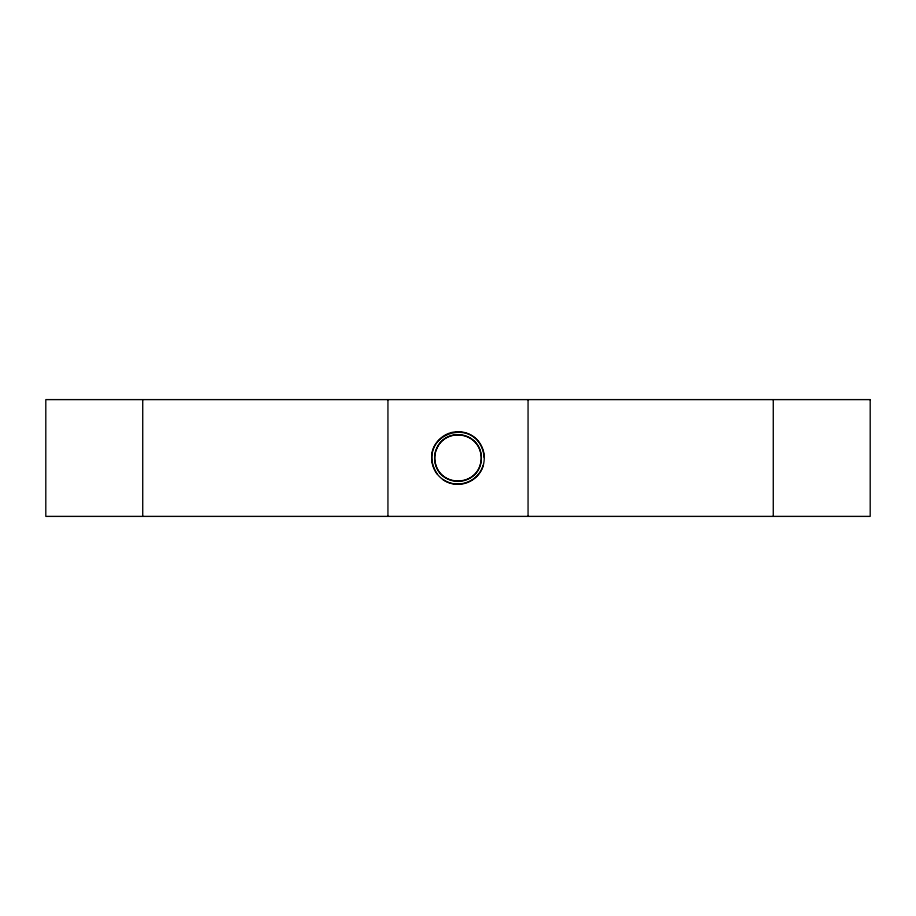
<?xml version="1.0" encoding="UTF-8"?>
<svg xmlns="http://www.w3.org/2000/svg" width="916" height="916" viewBox="0 0 916 916"><rect width="100%" height="100%" fill="white"/><g stroke="black" fill="none" stroke-linecap="round" stroke-linejoin="round"><path stroke-width="1.37" d="M483.11 465.717A26.278 26.278 0 0 1 438.764 475.885A26.278 26.278 0 0 1 452.126 432.386A26.278 26.278 0 0 1 483.11 465.717C478.278 482.205 456.832 489.556 442.897 479.503M436.909 473.778C412.715 433.76 479.858 412.566 484.266 457.576M773.276 399.616L773.276 516.384M528.063 399.616L528.063 516.384M387.937 399.616L387.937 516.384M142.724 399.616L142.724 516.384M437.619 446.584L435.695 451.073A22.614 21.847 -90 0 0 435.89 465.511C441.878 486.43 474.866 485.995 480.305 464.927A22.602 21.824 -90 0 0 480.11 450.489C474.671 431.848 446.378 429.249 437.619 446.584M870.2 399.616L45.8 399.616L45.8 516.384L870.2 516.384L870.2 399.616M444.523 477.076A23.358 23.358 0 0 0 481.255 460.141A23.358 23.358 0 0 0 448.222 436.795A23.358 23.358 0 0 0 444.523 477.076"/></g></svg>
